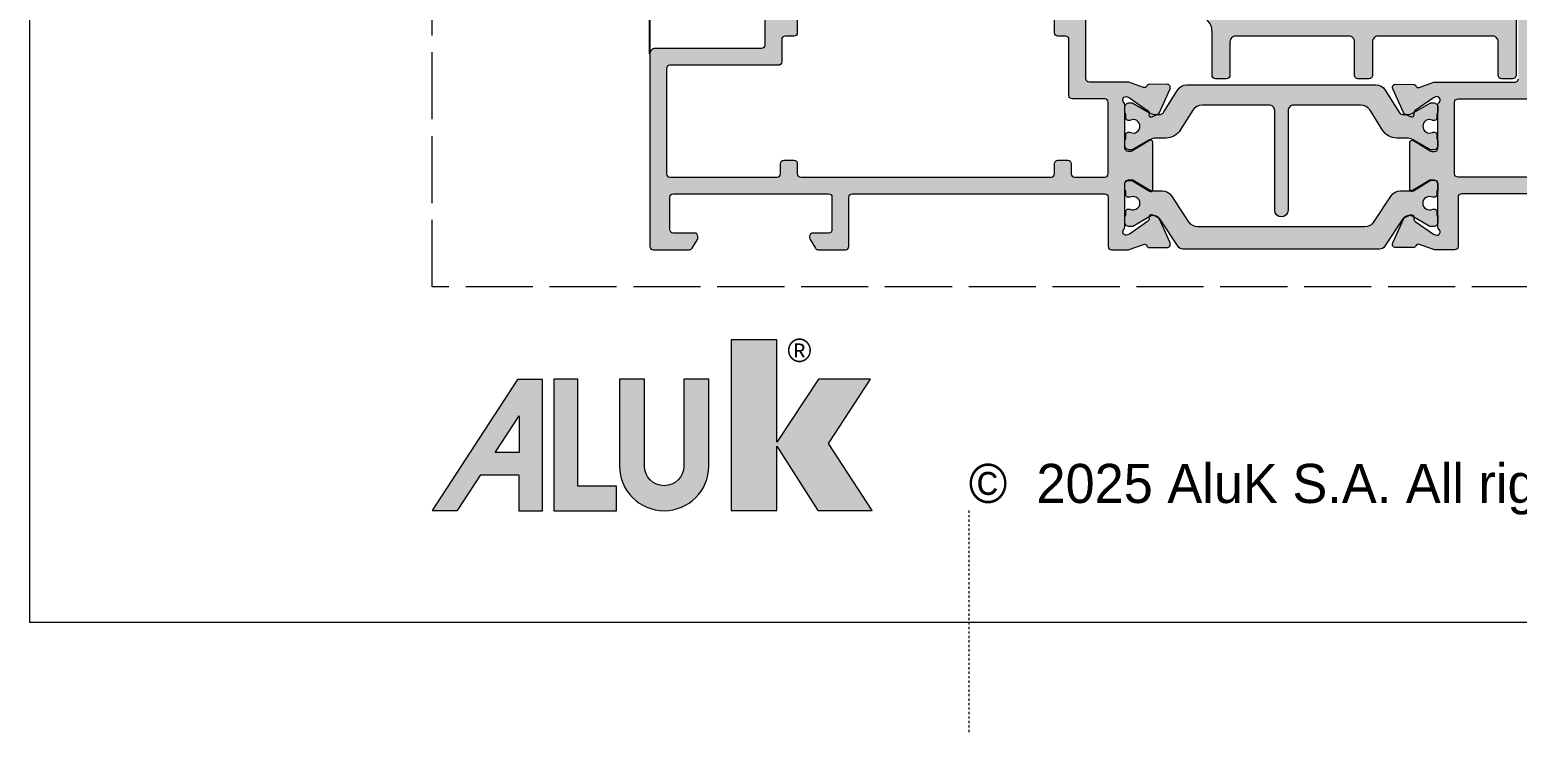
# Model space of a CAD drawing. Header units: millimetres. Extents: x -576 to 4430, y -1196 to 2690.
# Drawn here: x 2080 to 2146.5, y -791 to -759.5 of the extents above; entities that cross this region are included whole.
import ezdxf

# ---------------------------------------------------------------- set-up
doc = ezdxf.new("R2010")
doc.units = ezdxf.units.MM
doc.header["$LTSCALE"] = 0.25
doc.header["$MEASUREMENT"] = 0
doc.linetypes.add('ACAD_ISO02W100', pattern=[15, 12, -3])
doc.linetypes.add('DOT2', pattern=[0.125, 0, -0.125])
doc.layers.get('0').update_dxf_attribs({"lineweight": 5})
doc.layers.add('01_ALUK Logo', color=7, linetype='Continuous')
doc.layers.add('FINE', color=7, linetype='Continuous')
for name, color, linetype, lineweight in [('01_Aluminium [Thin]', 141, 'Continuous', 18), ('01_Fill Plastic', 253, 'Continuous', 0), ('01_Fill Polyamide', 10, 'Continuous', 0), ('01_Plastic', 3, 'Continuous', 20), ('01_Polyamide [Thin]', 201, 'Continuous', 18), ('01_Text', 40, 'Continuous', 25)]:
    doc.layers.add(name, color=color, linetype=linetype, lineweight=lineweight)
doc.layers.add('01_Fill Aluminum', color=7, linetype='Continuous', lineweight=0, true_color=0xdcdcdc)
doc.layers.add('02_Block Frame', color=7, linetype='Continuous', lineweight=5, true_color=0xe2001a, plot=False)
doc.layers.add('02_Layout Grid', color=252, linetype='DOT2', lineweight=5, plot=False, transparency=0.5)
doc.styles.add('Aluk Text', font='GOTHIC.TTF')
doc.styles.get("Standard").update_dxf_attribs({"font": 'arial.ttf'})

# ---------------------------------------------------------------- blocks, each defined once
blk = doc.blocks.new('A$C14581')
at = {"layer": '01_Text', "insert": (0, -0.188), "char_height": 2, "attachment_point": 7, "style": 'Aluk Text'}
blk.add_mtext_dynamic_manual_height_columns('{\\fPoppins|b0|i0|c0|p2;\\H0.875x;©  2025 AluK S.A. All rights reserved}', width=51.33511, gutter_width=204.247, heights=[0], dxfattribs=at)
blk = doc.blocks.new('AluK Logo')
at = {"layer": '01_ALUK Logo', "true_color": 0xe2001a}
h = blk.add_hatch(color=242, dxfattribs=at)
h.dxf.hatch_style = 1
h.paths.add_polyline_path([(18.016, 3.045), (19.924, 5.976), (17.556, 5.976), (15.662, 3.111), (15.662, 7.759), (13.585, 7.759), (13.585, 0), (15.662, 0), (15.662, 2.93), (17.533, 0), (20, 0)])
at = {"layer": '01_ALUK Logo', "true_color": 0x323338}
h = blk.add_hatch(color=250, dxfattribs=at)
h.dxf.hatch_style = 1
h.paths.add_polyline_path([(3.941, -0.005), (5.019, -0.005), (5.019, 5.959), (3.87, 5.959), (0, 0), (1.147, 0), (2.205, 1.629), (3.941, 1.629)])
h.paths.add_polyline_path([(3.947, 2.644), (2.864, 2.644), (3.947, 4.311)], flags=16)
h = blk.add_hatch(color=250, dxfattribs=at)
h.dxf.hatch_style = 1
h.paths.add_polyline_path([(6.622, 1.115), (6.622, 5.966), (5.527, 5.966), (5.527, -0.003), (8.38, -0.003), (8.38, 1.115)])
h = blk.add_hatch(color=250, dxfattribs=at)
h.dxf.hatch_style = 1
h.paths.add_polyline_path([(12.568, 5.966), (11.433, 5.966), (11.433, 2.022, -1), (9.651, 2.022), (9.651, 5.966), (8.516, 5.966), (8.517, 2.021, 0.999791), (12.567, 2.022)])
at = {"layer": '01_ALUK Logo', "color": 242, "lineweight": 0, "true_color": 0xe2001a}
blk.add_lwpolyline([(17.533, 0), (20, 0), (18.016, 3.045), (19.924, 5.976), (17.556, 5.976), (15.662, 3.111), (15.662, 7.759), (13.585, 7.759), (13.585, 0), (15.662, 0), (15.662, 2.93)], close=True, dxfattribs=at)
at = {"layer": '01_ALUK Logo', "color": 250, "lineweight": 0, "true_color": 0x323338}
for points in [[(2.205, 1.629), (3.941, 1.629), (3.941, -0.005), (5.019, -0.005), (5.019, 5.959), (3.87, 5.959), (0, 0), (1.147, 0)], [(8.38, -0.003), (8.38, 1.115), (6.622, 1.115), (6.622, 5.966), (5.527, 5.966), (5.527, -0.003)], [(2.864, 2.644), (3.947, 4.311), (3.947, 2.644)]]:
    blk.add_lwpolyline(points, close=True, dxfattribs=at)
blk.add_lwpolyline([(9.651, 2.022), (9.651, 5.966), (8.516, 5.966), (8.517, 2.022, 1), (12.567, 2.022), (12.568, 5.966), (11.433, 5.966), (11.433, 2.022, -1)], format="xyb", close=True, dxfattribs=at)
at = {"layer": '01_ALUK Logo', "color": 242, "lineweight": 0, "true_color": 0xe2001a, "insert": (16.689, 7.275), "char_height": 1.059, "attachment_point": 5}
blk.add_mtext_dynamic_manual_height_columns('®', width=0.28454, gutter_width=0.756, heights=[0], dxfattribs=at)
blk = doc.blocks.new('PAGE dispari')
at = {"layer": '02_Block Frame'}
blk.add_lwpolyline([(0, 0), (0, 297), (210, 297), (210, 0)], close=True, dxfattribs=at)
at = {"layer": '02_Block Frame', "linetype": 'ACAD_ISO02W100'}
blk.add_lwpolyline([(18, 15), (18, 282), (195, 282), (195, 15)], close=True, dxfattribs=at)
at = {"layer": '02_Layout Grid', "color": 6, "ltscale": 0.25}
blk.add_line((42, 5), (42, -5), dxfattribs=at)
at = {"layer": '01_ALUK Logo', "xscale": 0.9841678626162992, "yscale": 0.9841678626162992, "zscale": 0.9841678626162992}
blk.add_blockref('AluK Logo', (18, 5), dxfattribs=at)
at = {"layer": '01_Text'}
blk.add_blockref('A$C14581', (42, 5), dxfattribs=at)

msp = doc.modelspace()

# ---------------------------------------------------------------- hatches: boundary and pattern name
at = {"layer": '01_Fill Aluminum', "ltscale": 0.25}
h = msp.add_hatch(color=256, dxfattribs=at)
h.dxf.hatch_style = 1
h.paths.add_polyline_path([(2130.863, -769.24), (2130.073, -769.234, -0.294413), (2129.967, -769.165), (2129.964, -769.157, 0.392793), (2129.816, -769.095), (2129.141, -769.337), (2128.381, -769.337, -0.414214), (2128.231, -769.187), (2128.231, -766.987, 0.414214), (2128.081, -766.837), (2116.781, -766.837, 0.414214), (2116.631, -766.987), (2116.631, -769.187, -0.414214), (2116.481, -769.337), (2115.266, -769.337, -0.263447), (2115.137, -769.265), (2114.902, -768.873, -0.135933), (2114.881, -768.796), (2114.881, -768.737, -0.414214), (2115.031, -768.587), (2115.731, -768.587, 0.414214), (2115.881, -768.437), (2115.881, -766.987, 0.414214), (2115.731, -766.837), (2108.781, -766.837, 0.414214), (2108.631, -766.987), (2108.631, -768.437, 0.414214), (2108.781, -768.587), (2109.731, -768.587, -0.414214), (2109.881, -768.737), (2109.881, -768.796, -0.135933), (2109.859, -768.873), (2109.625, -769.265, -0.263447), (2109.496, -769.337), (2107.881, -769.337, -0.414214), (2107.731, -769.187), (2107.731, -760.587, -0.414214), (2107.981, -760.337), (2112.731, -760.337, 0.414214), (2112.881, -760.187), (2112.881, -750.953, 0.339454), (2112.77, -750.808), (2112.242, -750.666, -0.339454), (2112.131, -750.521), (2112.131, -748.137, -0.414214), (2112.631, -747.637), (2118.581, -747.637, -0.414214), (2118.731, -747.787), (2118.731, -749.437, 0.414214), (2118.881, -749.587), (2120.086, -749.587, -0.404026), (2120.236, -749.732), (2120.309, -751.829, -0.424475), (2120.059, -752.087), (2119.951, -752.087, 0.57735), (2119.735, -752.462), (2120.247, -753.35, -0.131652), (2120.281, -753.475), (2120.281, -754.687, 0.414214), (2120.431, -754.837), (2123.231, -754.837), (2123.381, -754.987), (2123.531, -754.837), (2126.331, -754.837, 0.414214), (2126.481, -754.687), (2126.481, -753.475, -0.131652), (2126.514, -753.35), (2127.027, -752.462, 0.57735), (2126.81, -752.087), (2126.702, -752.087, -0.424475), (2126.453, -751.829), (2126.526, -749.732, -0.404026), (2126.676, -749.587), (2127.881, -749.587, 0.414214), (2128.031, -749.437), (2128.031, -749.137, -0.414214), (2128.181, -748.987), (2128.519, -748.987, -0.198912), (2128.625, -749.031), (2128.737, -749.144, -0.198912), (2128.781, -749.25), (2128.781, -750.187, -0.414214), (2128.631, -750.337), (2127.431, -750.337, 0.414214), (2127.281, -750.487), (2127.281, -751.369, 0.255626), (2127.35, -751.495, -0.400766), (2127.677, -752.837), (2127.251, -753.575, 0.131652), (2127.231, -753.65), (2127.231, -757.887, 0.414214), (2127.381, -758.037), (2128.681, -758.037, -0.414214), (2128.831, -758.187), (2128.831, -758.637, -0.414214), (2128.681, -758.787), (2127.381, -758.787, 0.414214), (2127.231, -758.937), (2127.231, -761.687, 0.414214), (2127.381, -761.837), (2129.141, -761.837), (2129.816, -762.08, 0.403068), (2129.965, -762.014, -0.303768), (2130.073, -761.941), (2130.863, -761.935, -0.546541), (2131.001, -762.147), (2130.526, -763.201, -0.177975), (2130.453, -763.274), (2130.2, -763.395, -0.57735), (2130.057, -763.296), (2130.062, -763.239, 0.267949), (2129.998, -763.103), (2129.183, -762.541), (2129.092, -762.5, 0.855495), (2128.931, -762.749, -0.213411), (2128.981, -762.861), (2128.981, -764.787, 0.414214), (2129.131, -764.937), (2129.241, -764.937, 0.137872), (2129.32, -764.915), (2130.079, -764.452, -0.585524), (2130.231, -764.537), (2130.231, -766.637, -0.585524), (2130.079, -766.723), (2129.32, -766.259, 0.137872), (2129.241, -766.237), (2129.131, -766.237, 0.414214), (2128.981, -766.387), (2128.981, -768.314, -0.213411), (2128.931, -768.426, 0.855495), (2129.092, -768.674), (2129.183, -768.634), (2129.998, -768.072, 0.339027), (2130.062, -767.901, -0.655653), (2130.2, -767.78), (2130.453, -767.9, -0.177976), (2130.526, -767.974), (2131.001, -769.028, -0.546541)])
h.paths.add_polyline_path([(2117.831, -748.387, -0.414214), (2117.981, -748.537), (2117.981, -750.087, 0.414214), (2118.231, -750.337), (2119.331, -750.337, -0.414214), (2119.481, -750.487), (2119.481, -751.369, -0.255626), (2119.412, -751.495, 0.400766), (2119.085, -752.837), (2119.511, -753.575, -0.131652), (2119.531, -753.65), (2119.531, -755.087, 0.414214), (2120.031, -755.587), (2121.944, -755.587, -0.198912), (2122.05, -755.631), (2122.212, -755.794, 0.198912), (2122.318, -755.837), (2124.444, -755.837, 0.198912), (2124.55, -755.794), (2124.712, -755.631, -0.198912), (2124.818, -755.587), (2126.331, -755.587, -0.414214), (2126.481, -755.737), (2126.481, -757.887, -0.414214), (2126.331, -758.037), (2124.481, -758.037, 0.414214), (2124.331, -758.187), (2124.331, -758.637, 0.414214), (2124.481, -758.787), (2125.681, -758.787, -0.414214), (2125.831, -758.937), (2125.831, -759.637, 0.414214), (2125.981, -759.787), (2126.331, -759.787, -0.414214), (2126.481, -759.937), (2126.481, -762.437, 0.414214), (2126.631, -762.587), (2128.081, -762.587, -0.414214), (2128.231, -762.737), (2128.231, -765.937, -0.414214), (2128.081, -766.087), (2126.731, -766.087, -0.414214), (2126.581, -765.937), (2126.581, -765.487, 0.414214), (2126.431, -765.337), (2125.981, -765.337, 0.414214), (2125.831, -765.487), (2125.831, -765.937, -0.414214), (2125.681, -766.087), (2114.481, -766.087, -0.414214), (2114.331, -765.937), (2114.331, -765.487, 0.414214), (2114.181, -765.337), (2113.731, -765.337, 0.414214), (2113.581, -765.487), (2113.581, -765.937, -0.414214), (2113.431, -766.087), (2108.631, -766.087, -0.414214), (2108.481, -765.937), (2108.481, -761.237, -0.414214), (2108.631, -761.087), (2113.481, -761.087, 0.414214), (2113.631, -760.937), (2113.631, -759.937, -0.414214), (2113.781, -759.787), (2114.181, -759.787, 0.414214), (2114.331, -759.637), (2114.331, -758.937, -0.414214), (2114.481, -758.787), (2115.131, -758.787, 0.414214), (2115.281, -758.637), (2115.281, -758.187, 0.414214), (2115.131, -758.037), (2113.781, -758.037, -0.414214), (2113.631, -757.887), (2113.631, -750.377, 0.339454), (2113.52, -750.232), (2112.992, -750.091, -0.339454), (2112.881, -749.946), (2112.881, -748.537, -0.414214), (2113.031, -748.387)], flags=16)
h.paths.add_polyline_path([(2141.099, -761.935), (2141.888, -761.941, -0.294413), (2141.995, -762.01), (2141.998, -762.018, 0.392793), (2142.145, -762.08), (2142.821, -761.837), (2146.43, -761.837, 0.414214), (2146.58, -761.687), (2146.58, -758.787, 0.414214), (2146.43, -758.637), (2145.98, -758.637, -0.414214), (2145.83, -758.487), (2145.83, -758.387, -0.391837), (2146.292, -757.889), (2146.442, -757.889, 0.391837), (2146.58, -757.739), (2146.58, -746.687, -0.414214), (2146.73, -746.537), (2148.68, -746.537, -0.414214), (2148.83, -746.687), (2148.83, -747.437, -0.414214), (2148.48, -747.787, -0.414214), (2148.33, -747.637), (2148.33, -747.287, 0.414214), (2148.18, -747.137), (2147.58, -747.137, 0.414214), (2147.23, -747.487), (2147.23, -750.587, 0.414214), (2147.58, -750.937), (2148.18, -750.937, 0.414214), (2148.33, -750.787), (2148.33, -750.437, -0.414214), (2148.48, -750.287, -0.414214), (2148.83, -750.637), (2148.83, -752.137, -0.414214), (2148.68, -752.287), (2148.48, -752.287, -0.414214), (2148.33, -752.137), (2148.33, -751.687, 0.414214), (2148.18, -751.537), (2147.53, -751.537, 0.414214), (2147.38, -751.687), (2147.38, -761.687, 0.414214), (2147.53, -761.837), (2154.89, -761.837), (2155.566, -762.08, 0.403068), (2155.715, -762.014, -0.303768), (2155.823, -761.941), (2156.612, -761.935, -0.546541), (2156.75, -762.147), (2156.275, -763.201, -0.177975), (2156.203, -763.274), (2155.949, -763.395, -0.57735), (2155.807, -763.296), (2155.811, -763.239, 0.267949), (2155.747, -763.103), (2154.933, -762.541), (2154.841, -762.5, 0.855495), (2154.68, -762.749, -0.213411), (2154.73, -762.861), (2154.73, -764.787, 0.414214), (2154.88, -764.937), (2154.991, -764.937, 0.137872), (2155.069, -764.915), (2155.828, -764.452, -0.585524), (2155.98, -764.537), (2155.98, -766.637, -0.585524), (2155.828, -766.723), (2155.069, -766.259, 0.137872), (2154.991, -766.237), (2154.88, -766.237, 0.414214), (2154.73, -766.387), (2154.73, -768.314, -0.213411), (2154.68, -768.426, 0.855495), (2154.841, -768.674), (2154.933, -768.634), (2155.747, -768.072, 0.339027), (2155.811, -767.901, -0.655653), (2155.949, -767.78), (2156.203, -767.9, -0.177976), (2156.275, -767.974), (2156.75, -769.028, -0.546541), (2156.612, -769.24), (2155.823, -769.234, -0.294413), (2155.716, -769.165), (2155.713, -769.157, 0.392793), (2155.566, -769.095), (2154.89, -769.337), (2153.98, -769.337, -0.414214), (2153.83, -769.187), (2153.83, -766.987, 0.414214), (2153.68, -766.837), (2144.031, -766.837, 0.414214), (2143.881, -766.987), (2143.881, -769.187, -0.414214), (2143.731, -769.337), (2142.821, -769.337), (2142.145, -769.095, 0.403068), (2141.996, -769.161, -0.303768), (2141.888, -769.234), (2141.099, -769.24, -0.546541), (2140.961, -769.028), (2141.436, -767.974, -0.177975), (2141.508, -767.9), (2141.762, -767.78, -0.57735), (2141.904, -767.879), (2141.9, -767.936, 0.267949), (2141.964, -768.072), (2142.778, -768.634), (2142.87, -768.674, 0.855495), (2143.031, -768.426, -0.213411), (2142.981, -768.314), (2142.981, -766.387, 0.414214), (2142.831, -766.237), (2142.72, -766.237, 0.137872), (2142.642, -766.259), (2141.883, -766.723, -0.585524), (2141.731, -766.637), (2141.731, -764.537, -0.585524), (2141.883, -764.452), (2142.642, -764.915, 0.137872), (2142.72, -764.937), (2142.831, -764.937, 0.414214), (2142.981, -764.787), (2142.981, -762.861, -0.213411), (2143.031, -762.749, 0.855495), (2142.87, -762.5), (2142.778, -762.541), (2141.964, -763.103, 0.339027), (2141.9, -763.274, -0.655653), (2141.762, -763.395), (2141.508, -763.274, -0.177976), (2141.436, -763.201), (2140.961, -762.147, -0.546541)])
h.paths.add_polyline_path([(2153.83, -762.587, -0.414214), (2153.98, -762.737), (2153.98, -765.937, -0.414214), (2153.83, -766.087), (2143.881, -766.087, -0.414214), (2143.731, -765.937), (2143.731, -762.737, -0.414214), (2143.881, -762.587)], flags=16)
at = {"layer": '01_Fill Plastic', "ltscale": 0.25}
h = msp.add_hatch(color=256, dxfattribs=at)
h.dxf.hatch_style = 1
h.paths.add_polyline_path([(2133.881, -758.537), (2133.881, -750.953, -0.339788), (2133.992, -750.808), (2134.334, -750.717, 0.339788), (2134.631, -750.33), (2134.631, -748.137, 0.414214), (2134.131, -747.637), (2128.181, -747.637, 0.414214), (2128.031, -747.787), (2128.031, -748.687, 0.414214), (2128.181, -748.837), (2128.517, -748.837, -0.198912), (2128.623, -748.881), (2128.835, -749.094, -0.198912), (2128.879, -749.2), (2128.879, -750.276, -0.307063), (2128.785, -750.415), (2128.577, -750.498, 0.405839), (2128.435, -750.816), (2129.102, -752.64, 0.999322), (2129.666, -752.435), (2129.167, -751.065, -0.405444), (2129.252, -750.874), (2129.385, -750.822, 0.307063), (2129.479, -750.682), (2129.479, -749.012, 0.250492), (2129.412, -748.887, -1.218525), (2129.829, -748.471, 0.250492), (2129.953, -748.537), (2133.481, -748.537, -0.414214), (2133.731, -748.787), (2133.731, -749.754, -0.339788), (2133.545, -749.995), (2133.166, -750.097, 0.339788), (2132.981, -750.338), (2132.981, -757.787, -0.414214), (2132.731, -758.037), (2129.231, -758.037, 0.438713), (2128.982, -758.308, 0.43149), (2129.481, -758.837), (2132.131, -758.837, -0.414214), (2132.881, -759.587), (2132.881, -761.537, 0.414214), (2133.031, -761.687), (2133.531, -761.687, 0.414214), (2133.681, -761.537), (2133.681, -760.037, -0.414214), (2133.931, -759.787), (2139.006, -759.787, -0.414214), (2139.256, -760.037), (2139.256, -761.537, 0.414214), (2139.406, -761.687), (2139.906, -761.687, 0.414214), (2140.056, -761.537), (2140.056, -760.037, -0.414214), (2140.306, -759.787), (2145.43, -759.787, -0.414214), (2145.68, -760.037), (2145.68, -761.537, 0.414214), (2145.83, -761.687), (2146.33, -761.687, 0.414214), (2146.48, -761.537), (2146.48, -759.037, 0.414214), (2146.23, -758.787), (2134.131, -758.787, -0.414214)])
at = {"layer": '01_Fill Polyamide', "ltscale": 0.25}
h = msp.add_hatch(color=256, dxfattribs=at)
h.dxf.hatch_style = 1
h.paths.add_polyline_path([(2140.625, -762.201, 0.258618), (2140.201, -761.966), (2131.761, -761.966, 0.258618), (2131.337, -762.201), (2130.729, -763.174, -0.258618), (2130.517, -763.291), (2130.382, -763.291, -0.131571), (2130.082, -763.211), (2129.334, -762.78, 0.131571), (2129.284, -762.766), (2129.181, -762.766, 0.414214), (2128.981, -762.966), (2128.981, -763.18, 0.267949), (2129.031, -763.266), (2129.031, -763.454, 0.499842), (2129.159, -763.55, 0.181907), (2129.229, -763.544, -0.548663), (2129.656, -763.816, -0.548663), (2129.229, -764.088, 0.181907), (2129.159, -764.083, 0.499842), (2129.031, -764.179), (2129.031, -764.366, 0.267949), (2128.981, -764.453), (2128.981, -764.666, 0.414214), (2129.181, -764.866), (2129.284, -764.866, 0.131571), (2129.334, -764.853), (2130.082, -764.422, -0.131571), (2130.382, -764.341), (2130.822, -764.341, 0.258618), (2131.458, -763.989), (2132.013, -763.101, -0.258618), (2132.437, -762.866), (2135.431, -762.866, -0.414214), (2135.681, -763.116), (2135.681, -767.566, 1), (2136.281, -767.566), (2136.281, -763.116, -0.414214), (2136.531, -762.866), (2139.525, -762.866, -0.258618), (2139.949, -763.101), (2140.504, -763.989, 0.258618), (2141.14, -764.341), (2141.58, -764.341, -0.131571), (2141.88, -764.422), (2142.628, -764.853, 0.131571), (2142.678, -764.866), (2142.781, -764.866, 0.414214), (2142.981, -764.666), (2142.981, -764.453, 0.267949), (2142.931, -764.366), (2142.931, -764.179, 0.499842), (2142.803, -764.083, 0.181907), (2142.733, -764.088, -0.548663), (2142.306, -763.816, -0.548663), (2142.733, -763.544, 0.181907), (2142.803, -763.55, 0.499842), (2142.931, -763.454), (2142.931, -763.266, 0.267949), (2142.981, -763.18), (2142.981, -762.966, 0.414214), (2142.781, -762.766), (2142.678, -762.766, 0.131571), (2142.628, -762.78), (2141.88, -763.211, -0.131571), (2141.58, -763.291), (2141.445, -763.291, -0.258618), (2141.233, -763.174)])
h.paths.add_polyline_path([(2141.412, -767.954, -0.397189), (2141.86, -767.848), (2142.626, -768.291, 0.125779), (2142.674, -768.303), (2142.778, -768.303, 0.414214), (2142.978, -768.103), (2142.978, -767.803), (2142.928, -767.803), (2142.928, -767.616, 0.414214), (2142.828, -767.516), (2142.748, -767.516, -0.571287), (2142.303, -767.253, -0.571287), (2142.748, -766.991), (2142.828, -766.991, 0.414214), (2142.928, -766.891), (2142.928, -766.703), (2142.978, -766.703), (2142.978, -766.403, 0.414214), (2142.778, -766.203), (2142.674, -766.203, 0.137888), (2142.622, -766.218), (2141.875, -766.65, -0.131829), (2141.675, -766.703), (2141.308, -766.703, 0.252853), (2140.89, -766.929), (2140.138, -768.077, -0.252853), (2139.72, -768.303), (2132.237, -768.303, -0.252853), (2131.818, -768.077), (2131.066, -766.929, 0.252853), (2130.648, -766.703), (2130.281, -766.703, -0.131829), (2130.081, -766.65), (2129.331, -766.216, 0.125779), (2129.283, -766.203), (2129.178, -766.203, 0.414214), (2128.978, -766.403), (2128.978, -766.703), (2129.028, -766.703), (2129.028, -766.891, 0.414214), (2129.128, -766.991), (2129.208, -766.991, -0.571287), (2129.653, -767.253, -0.571287), (2129.208, -767.516), (2129.128, -767.516, 0.414214), (2129.028, -767.616), (2129.028, -767.803), (2128.978, -767.803), (2128.978, -768.103, 0.414214), (2129.178, -768.303), (2129.283, -768.303, 0.137888), (2129.335, -768.289), (2130.096, -767.848, -0.397189), (2130.544, -767.954), (2131.359, -769.191, 0.252157), (2131.568, -769.303), (2140.388, -769.303, 0.252157), (2140.597, -769.191)])

# ---------------------------------------------------------------- linework, layer by layer
at = {"layer": '01_Aluminium [Thin]'}
for points in [[(2112.881, -750.953), (2112.881, -760.187, -0.414214), (2112.731, -760.337), (2107.981, -760.337, 0.414214), (2107.731, -760.587), (2107.731, -769.187, 0.414214), (2107.881, -769.337), (2109.496, -769.337, 0.263447), (2109.625, -769.265), (2109.859, -768.873, 0.135933), (2109.881, -768.796), (2109.881, -768.737, 0.414214), (2109.731, -768.587), (2108.781, -768.587, -0.414214), (2108.631, -768.437), (2108.631, -766.987, -0.414214), (2108.781, -766.837), (2115.731, -766.837, -0.414214), (2115.881, -766.987), (2115.881, -768.437, -0.414214), (2115.731, -768.587), (2115.031, -768.587, 0.414214), (2114.881, -768.737), (2114.881, -768.796, 0.135933), (2114.902, -768.873), (2115.137, -769.265, 0.263447), (2115.266, -769.337), (2116.481, -769.337, 0.414214), (2116.631, -769.187), (2116.631, -766.987, -0.414214), (2116.781, -766.837), (2128.081, -766.837, -0.414214), (2128.231, -766.987), (2128.231, -769.187, 0.414214), (2128.381, -769.337), (2129.115, -769.337, 0.086513), (2129.166, -769.329), (2129.816, -769.095, -0.392793), (2129.964, -769.157), (2129.967, -769.165, 0.294413), (2130.073, -769.234), (2130.863, -769.24, 0.548619), (2131, -769.027), (2130.526, -767.974, 0.177976), (2130.453, -767.9), (2130.2, -767.78, 0.57735), (2130.057, -767.879), (2130.062, -767.936, -0.267949), (2129.998, -768.072), (2129.183, -768.634), (2129.092, -768.674, -0.85546), (2128.931, -768.426, 0.213411), (2128.981, -768.314), (2128.981, -766.387, -0.414214), (2129.131, -766.237), (2129.241, -766.237, -0.137872), (2129.32, -766.259), (2130.079, -766.723, 0.585524), (2130.231, -766.637), (2130.231, -764.537, 0.585524), (2130.079, -764.452), (2129.32, -764.915, -0.137872), (2129.241, -764.937), (2129.131, -764.937, -0.414214), (2128.981, -764.787), (2128.981, -762.861, 0.213411), (2128.931, -762.749, -0.85546), (2129.092, -762.5), (2129.183, -762.541), (2129.998, -763.103, -0.267949), (2130.062, -763.239), (2130.057, -763.296, 0.57735), (2130.2, -763.395), (2130.453, -763.274, 0.177976), (2130.526, -763.201), (2131, -762.148, 0.548619), (2130.863, -761.935), (2130.073, -761.941, 0.294413), (2129.967, -762.01), (2129.964, -762.018, -0.392793), (2129.816, -762.08), (2129.165, -761.846, 0.086513), (2129.115, -761.837), (2127.381, -761.837, -0.414214), (2127.231, -761.687), (2127.231, -758.937, -0.414214)], [(2114.331, -758.937), (2114.331, -759.637, -0.414214), (2114.181, -759.787), (2113.781, -759.787, 0.414214), (2113.631, -759.937), (2113.631, -760.937, -0.414214), (2113.481, -761.087), (2108.631, -761.087, 0.414214), (2108.481, -761.237), (2108.481, -765.937, 0.414214), (2108.631, -766.087), (2113.431, -766.087, 0.414214), (2113.581, -765.937), (2113.581, -765.487, -0.414214), (2113.731, -765.337), (2114.181, -765.337, -0.414214), (2114.331, -765.487), (2114.331, -765.937, 0.414214), (2114.481, -766.087), (2125.681, -766.087, 0.414214), (2125.831, -765.937), (2125.831, -765.487, -0.414214), (2125.981, -765.337), (2126.431, -765.337, -0.414214), (2126.581, -765.487), (2126.581, -765.937, 0.414214), (2126.731, -766.087), (2128.081, -766.087, 0.414214), (2128.231, -765.937), (2128.231, -762.737, 0.414214), (2128.081, -762.587), (2126.631, -762.587, -0.414214), (2126.481, -762.437), (2126.481, -759.937, 0.414214), (2126.331, -759.787), (2125.981, -759.787, -0.414214), (2125.831, -759.637), (2125.831, -758.937, 0.414214)], [(2153.68, -766.837), (2144.031, -766.837, 0.414214), (2143.881, -766.987), (2143.881, -769.187, -0.414214), (2143.731, -769.337), (2142.847, -769.337, -0.086513), (2142.796, -769.329), (2142.145, -769.095, 0.392793), (2141.998, -769.157), (2141.995, -769.165, -0.294413), (2141.888, -769.234), (2141.099, -769.24, -0.548619), (2140.961, -769.027), (2141.436, -767.974, -0.177976), (2141.508, -767.9), (2141.762, -767.78, -0.57735), (2141.904, -767.879), (2141.9, -767.936, 0.267949), (2141.964, -768.072), (2142.778, -768.634), (2142.87, -768.674, 0.85546), (2143.031, -768.426, -0.213411), (2142.981, -768.314), (2142.981, -766.387, 0.414214), (2142.831, -766.237), (2142.72, -766.237, 0.137872), (2142.642, -766.259), (2141.883, -766.723, -0.585524), (2141.731, -766.637), (2141.731, -764.537, -0.585524), (2141.883, -764.452), (2142.642, -764.915, 0.137872), (2142.72, -764.937), (2142.831, -764.937, 0.414214), (2142.981, -764.787), (2142.981, -762.861, -0.213411), (2143.031, -762.749, 0.85546), (2142.87, -762.5), (2142.778, -762.541), (2141.964, -763.103, 0.267949), (2141.9, -763.239), (2141.904, -763.296, -0.57735), (2141.762, -763.395), (2141.508, -763.274, -0.177976), (2141.436, -763.201), (2140.961, -762.148, -0.548619), (2141.099, -761.935), (2141.888, -761.941, -0.294413), (2141.995, -762.01), (2141.998, -762.018, 0.392793), (2142.145, -762.08), (2142.796, -761.846, -0.086513), (2142.847, -761.837), (2146.43, -761.837, 0.414214), (2146.58, -761.687)]]:
    msp.add_lwpolyline(points, format="xyb", dxfattribs=at)
msp.add_lwpolyline([(2143.881, -766.087, -0.414214), (2143.731, -765.937), (2143.731, -762.737, -0.414214), (2143.881, -762.587), (2153.83, -762.587, -0.414214), (2153.98, -762.737), (2153.98, -765.937, -0.414214), (2153.83, -766.087)], format="xyb", close=True, dxfattribs=at)
at = {"layer": '01_Plastic'}
msp.add_lwpolyline([(2146.48, -759.037), (2146.48, -761.537, -0.414214), (2146.33, -761.687), (2145.83, -761.687, -0.414214), (2145.68, -761.537), (2145.68, -760.037, 0.414214), (2145.43, -759.787), (2140.306, -759.787, 0.414214), (2140.056, -760.037), (2140.056, -761.537, -0.414214), (2139.906, -761.687), (2139.406, -761.687, -0.414214), (2139.256, -761.537), (2139.256, -760.037, 0.414214), (2139.006, -759.787), (2133.931, -759.787, 0.414214), (2133.681, -760.037), (2133.681, -761.537, -0.414214), (2133.531, -761.687), (2133.031, -761.687, -0.414214), (2132.881, -761.537), (2132.881, -759.587, 0.414214), (2132.131, -758.837)], format="xyb", dxfattribs=at)
at = {"layer": '01_Polyamide [Thin]'}
for points in [[(2141.233, -763.174, 0.258618), (2141.445, -763.291), (2141.58, -763.291, 0.131571), (2141.88, -763.211), (2142.628, -762.78, -0.131571), (2142.678, -762.766), (2142.781, -762.766, -0.414214), (2142.981, -762.966), (2142.981, -763.18, -0.267949), (2142.931, -763.266), (2142.931, -763.454, -0.414214), (2142.831, -763.554), (2142.775, -763.554, -0.109552), (2142.733, -763.544, 0.548663), (2142.306, -763.816, 0.548663), (2142.733, -764.088, -0.109552), (2142.775, -764.079), (2142.831, -764.079, -0.414214), (2142.931, -764.179), (2142.931, -764.366, -0.267949), (2142.981, -764.453), (2142.981, -764.666, -0.414214), (2142.781, -764.866), (2142.678, -764.866, -0.131571), (2142.628, -764.853), (2141.88, -764.422, 0.131571), (2141.58, -764.341), (2141.14, -764.341, -0.258618), (2140.504, -763.989), (2139.949, -763.101, 0.258618), (2139.525, -762.866), (2136.531, -762.866, 0.414214), (2136.281, -763.116), (2136.281, -767.566, -1), (2135.681, -767.566), (2135.681, -763.116, 0.414214), (2135.431, -762.866), (2132.437, -762.866, 0.258618), (2132.013, -763.101), (2131.458, -763.989, -0.258618), (2130.822, -764.341), (2130.382, -764.341, 0.131571), (2130.082, -764.422), (2129.334, -764.853, -0.131571), (2129.284, -764.866), (2129.181, -764.866, -0.414214), (2128.981, -764.666), (2128.981, -764.453, -0.267949), (2129.031, -764.366), (2129.031, -764.179, -0.414214), (2129.131, -764.079), (2129.187, -764.079, -0.109552), (2129.229, -764.088, 0.548663), (2129.656, -763.816, 0.548663), (2129.229, -763.544, -0.109552), (2129.187, -763.554), (2129.131, -763.554, -0.414214), (2129.031, -763.454), (2129.031, -763.266, -0.267949), (2128.981, -763.18), (2128.981, -762.966, -0.414214), (2129.181, -762.766), (2129.284, -762.766, -0.131571), (2129.334, -762.78), (2130.082, -763.211, 0.131571), (2130.382, -763.291), (2130.517, -763.291, 0.258618), (2130.729, -763.174), (2131.337, -762.201, -0.258618), (2131.761, -761.966), (2140.201, -761.966, -0.258618), (2140.625, -762.201)], [(2140.597, -769.191, -0.252157), (2140.388, -769.303), (2131.568, -769.303), (2131.568, -769.303, -0.252157), (2131.359, -769.191), (2130.544, -767.954, 0.397189), (2130.096, -767.848), (2129.331, -768.291, -0.125779), (2129.283, -768.303), (2129.178, -768.303, -0.414214), (2128.978, -768.103), (2128.978, -767.803), (2129.028, -767.803), (2129.028, -767.616, -0.414214), (2129.128, -767.516), (2129.208, -767.516, 0.571287), (2129.653, -767.253, 0.571287), (2129.208, -766.991), (2129.128, -766.991, -0.414214), (2129.028, -766.891), (2129.028, -766.703), (2128.978, -766.703), (2128.978, -766.403, -0.414214), (2129.178, -766.203), (2129.283, -766.203, -0.125779), (2129.331, -766.216), (2130.081, -766.65, 0.131829), (2130.281, -766.703), (2130.648, -766.703, -0.252853), (2131.066, -766.929), (2131.818, -768.077, 0.252853), (2132.237, -768.303), (2132.237, -768.303), (2139.72, -768.303), (2139.72, -768.303, 0.252853), (2140.138, -768.077), (2140.89, -766.929, -0.252853), (2141.308, -766.703), (2141.675, -766.703, 0.131829), (2141.875, -766.65), (2142.626, -766.216, -0.125779), (2142.674, -766.203), (2142.778, -766.203, -0.414214), (2142.978, -766.403), (2142.978, -766.703), (2142.928, -766.703), (2142.928, -766.891, -0.414214), (2142.828, -766.991), (2142.748, -766.991, 0.571287), (2142.303, -767.253, 0.571287), (2142.748, -767.516), (2142.828, -767.516, -0.414214), (2142.928, -767.616), (2142.928, -767.803), (2142.978, -767.803), (2142.978, -768.103, -0.414214), (2142.778, -768.303), (2142.674, -768.303, -0.125779), (2142.626, -768.291), (2141.86, -767.848, 0.397189), (2141.412, -767.954)]]:
    msp.add_lwpolyline(points, format="xyb", close=True, dxfattribs=at)
at = {"layer": 'FINE'}
msp.add_line((2107.731, -760.581), (2107.731, -699.537), dxfattribs=at)

# ---------------------------------------------------------------- block references
msp.add_blockref('PAGE dispari', (2080, -786))

doc.saveas('drawing.dxf')
